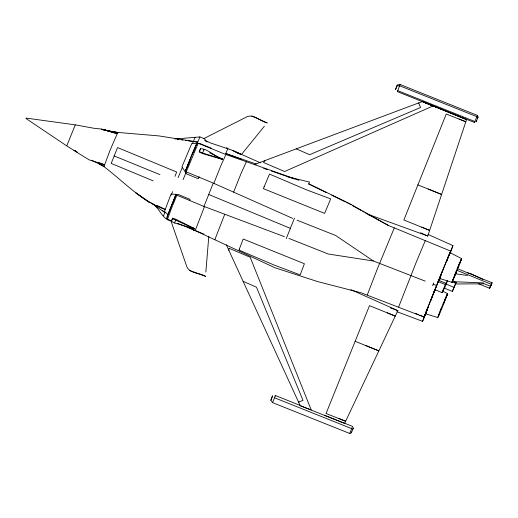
<?xml version="1.0" encoding="UTF-8"?>
<svg xmlns="http://www.w3.org/2000/svg" width="518" height="518" viewBox="0 0 518 518"><rect width="100%" height="100%" fill="white"/><g stroke="black" fill="none" stroke-linecap="round" stroke-linejoin="round"><path stroke-width="0.78" d="M205.84 272.073L208.819 236.202M195.182 230.581L204.493 206.624M194.548 228.872L174.579 222.96L171.328 221.38L172.371 218.693L194.606 228.716L190.067 227.227M228.865 250.343L229.092 248.251L250.188 257.252L311.234 409.984L300.673 405.847M171.905 220.979L167.528 219.179L170.649 210.463M370.966 215.993L388.118 225.343L450.66 251.094L449.391 254.565M214.828 239.743L224.754 214.238M425.556 313.785L437.794 317.56L441.239 308.346M447.021 295.098L447.099 294.703L446.361 296.121M442.527 291.116L447.52 293.661L446.639 296.205M196.646 144.496L196.775 143.998A16.375 0.408 -67.9 0 0 193.441 151.198A16.375 0.408 -67.9 0 0 186.992 167.049L185.897 169.91M75.622 151.062L75.492 151.398L77.642 152.273M450.155 252.739L461.557 258.579L458.689 266.453M172.054 219.736L172.643 218.052L176.003 219.341L194.626 228.703L192.068 227.713M117.735 133.042L117.903 132.44L159.007 135.917L197.759 142.107L199.922 136.933L204.228 138.694M189.633 200.518L190.002 199.365L178.121 194.431L170.998 194.114L164.484 211.538L167.826 214.504M435.735 288.086L437.652 283.32M174.585 198.504L175.337 196.218L173.886 199.708A16.375 0.408 -67.9 0 0 167.081 217.282M175.019 197.475L175.906 194.774L203.82 206.371L284.421 236.681M195.467 230.141L195.182 230.588L274.89 267.735L317.495 281.539L360.897 292.735L424.112 317.087L436.376 286.065M368.22 214.368L427.771 236.04L466.55 119.6L435.437 106.695M300.097 405.4L275.375 395.512L272.552 402.615L349.734 433.482L351.411 432.744L353.334 427.9M477.337 115.384L474.514 122.488L397.338 91.621L397.533 91.09L400.155 84.518L477.337 115.384L478.056 117.081L477.738 117.962L476.871 116.667L399.689 85.8L397.021 85.858L395.564 89.478L397.319 85.049L400.155 84.518M345.059 423.381L352.551 426.379L349.734 433.482M353.341 427.894L352.81 429.26M474.514 122.488L474.715 121.957M171.316 195.066L172.572 191.602M165.151 209.46C141.142 201.152 123.873 181.643 104.06 166.718L104.649 164.789L89.206 159.874L82.362 155.711L66.692 145.862L25.9 118.447L26.049 118.078L75.278 124.864L93.603 128.211L101.703 129.092L117.256 133.722L117.903 132.44L108.521 131.002M74.333 150.337L74.203 150.699L74.359 150.259M74.773 150.816L74.864 150.583M75.654 151.016L75.492 151.398M173.038 202.771L174.754 198.206M200.518 148.763C207.155 148.2 215.728 157.453 222.552 159.091L209.654 152.784M203.93 149.967L204.092 149.495L202.583 153.088L222.546 159.11M272.552 402.615L270.849 400.272L272.442 396.231M397.021 85.858L397.319 85.049M351.411 432.744L351.735 431.863M450.615 252.37L452.952 245.61L428.01 234.427M439.322 313.26L438.222 316.517L438.953 315.099M445.992 297.96L447.021 295.305M452.602 281.054L456.164 282.504L452.35 291.375L444.515 288.189L442.042 292.592L434.913 289.691M292.638 218.376L213.176 183.055L185.263 171.464L185.632 170.487A17.618 0.434 -67.9 0 1 193.661 150.589A17.618 0.434 -67.9 0 1 197.073 143.518L196.251 145.577M186.221 171.859L198.2 143.246L225.252 154.28M203.801 206.824L213.092 183.514M213.837 183.34L220.869 165.695L225.926 154.519L298.905 180.283M233.618 192.146L241.09 173.413L246.354 161.733M459.66 263.96L461.137 259.615L460.146 261.687M163.597 215.76L164.853 212.464L162.399 210.535M187.885 227.098L194.995 230.419L194.872 230.75L193.389 230.147M396.995 311.706L422.558 321.335L426.91 309.913M272.462 396.225L272.61 395.83L270.849 400.272M433.689 293.227L435.023 289.743M445.117 300.233L446.315 297.228M75.421 150.479L75.252 151.042M427.201 309.835L424.112 317.087M430.646 301.042L431.241 299.559M430.743 300.187L442.34 271.277M437.108 284.214L450.66 251.088M439.963 311.499L442.378 305.523M444.075 302.868L445.357 299.715M170.687 210.36L176.845 195.221M476.657 120.564L476.152 121.866L478.056 117.081M426.897 310.224L424.618 315.954L426.942 310.211M427.46 308.793L428.03 307.355M174.935 176.353L176.696 172.041L117.541 147.572L111.189 163.41L153.16 180.847M286.221 238.675L294.47 218.123M446.671 261.059L447.261 259.589M447.843 258.119L448.724 255.918M449.313 254.448L450.187 252.24L449.041 255.076M455.95 271.697L452.395 281.293L452.758 280.601M457.582 269.211L458.87 266.064M432.659 285.632L433.741 282.932M431.611 298.232L432.206 296.743M432.802 295.26L435.185 289.322M437.865 282.647L441.44 273.737M442.042 292.592L445.292 284.492L447.435 280.743M447.494 280.762L444.515 288.189L444.832 287.619M452.35 291.375L456.164 282.504M478.412 283.734L489.652 288.306L492.1 282.796L457.634 268.771M492.1 282.796L489.652 288.306M427.518 308.773L428.101 307.342M444.211 302.609L441.692 308.793M178.114 177.648L182.278 167.56M183.1 179.675L186.033 172.507M377.02 269.729L367.307 294.897M447.889 257.912L448.465 256.494M443.194 269.748L443.784 268.298M446.756 261.027L447.351 259.576M447.94 258.119L448.834 255.944M457.659 269.095L455.147 275.213M442.353 305.516L443.622 302.421M377.201 269.289L394.289 227.888M397.591 91.019L397.345 91.608M275.116 396.115L275.362 395.525M192.463 143.564L195.066 137.341M193.233 152.752L194.133 150.576M194.736 149.132L195.642 146.957M197.138 143.59L197.759 142.107L188.539 140.857M441.388 274.087L437.788 282.718M457.109 268.848L461.622 258.631M456.423 272.06L454.014 277.888M175.757 219.923L174.579 222.96L174.734 222.643M241.628 159.414L225.777 153.509L227.939 148.336L226.457 147.734M447.766 258.035L452.952 245.61M443.537 302.7L444.826 299.553M440.494 311.668L441.776 308.514M175.906 194.774L175.369 196.063A17.618 0.434 -67.9 0 0 168.577 212.943A17.618 0.434 -67.9 0 0 166.835 218.363M459.518 263.021L451.974 282.329L453.392 279.221M422.558 321.335L426.003 313.409M187.503 166.356L189.996 160.528M171.769 220.403L171.328 221.38M444.638 300.077L445.881 297.092M439.439 314.128L440.682 311.137M435.133 289.601L433.708 292.864L435.457 289.763M453.069 280.057L454.254 277.24M185.263 171.464L187.794 165.585M164.853 212.464L150.337 202.402M200.336 149.262L199.152 152.001L202.421 153.522L222.423 159.427L218.602 157.394M199.171 176.729L198.277 178.755L186.396 173.815L181.973 166.777L191.822 143.408L200.162 143.667L211.221 148.167M445.603 297.837L447.52 293.661M439.717 313.384L437.794 317.56M308.514 184.285L309.511 182.077L287.367 176.703M226.282 244.703L300.213 405.704L344.645 423.361L397.837 310.638L350.951 289.691M445.292 284.492L438.163 281.591L439.97 278.496M200.66 148.316L199.333 151.521L202.583 153.088M440.565 276.282L437.898 282.873L439.989 279.144M436.583 285.554L433.197 284.278M491.291 284.809L490.455 286.299L483.281 283.372M167.528 219.179L167.787 218.771M264.873 160.632L263.5 162.503L284.602 171.503L433.313 105.84M241.284 154.681L264.381 126.198M104.144 166.615L98.718 163.5M75.278 124.864L66.828 145.72M398.607 307.038L416.414 261.778L425.284 240.643M428.878 104.06L426.107 103.017L436.894 107.343L423.148 101.91M298.899 401.923L298.582 402.085L303.017 400.401L256.468 287.179L243.097 281.332M203.555 138.746L245.325 117.618C252.946 112.516 260.094 121.6 267.249 122.941L254.707 117.301M254.377 164.569L422.261 101.58L466.55 119.6M152.829 203.878C159.596 208.106 162.827 220.623 171.736 220.901M174.974 139.018L199.922 136.933M455.167 283.968L483.682 283.838M454.532 281.74L483.469 282.906M467.637 272.746L471.522 273.931L482.905 279.442M177.37 139.342L178.963 139.556M181.358 139.879L182.951 140.1M185.347 140.423L186.946 140.637M455.562 273.789L467.443 275.485M425.272 281.157L373.387 260.988L328.257 254.008L288.914 238.416M108.476 131.06L117.8 132.589L101.651 129.416L117.58 133.022L101.703 129.189L117.256 133.722L109.907 150.641L104.649 164.789L97.876 162.263M451.974 282.329L439.763 278.503A13.999 0.343 -67.9 0 1 444.677 265.404A13.999 0.343 -67.9 0 1 450.233 252.797M170.759 220.454L186.215 264.905C188.202 273.808 199.559 272.423 205.665 276.398L192.767 271.652M263.662 168.408L267.417 169.664M260.314 162.794L232.388 150.324L210.211 142.838L206.54 141.045L204.247 138.694M271.322 170.979L294.451 178.969M225.777 153.509L256.235 164.057M390.449 307.932L397.837 310.638M192.748 271.685L189.685 270.538M203.95 234.149L194.995 230.419M425.453 102.726L424.054 102.188L425.55 102.81M297.079 220.208L335.677 235.502L373.387 260.988M397.74 90.656L474.922 121.523M274.501 397.759L351.677 428.626M324.559 415.281L344.645 423.361M417.916 184.894L441.614 194.477L428.179 188.979M355.147 341.291L378.846 350.874L365.417 345.376M427.771 236.04L420.622 232.744M456.798 270.26L491.265 284.285M452.039 281.831L455.6 283.281M438.973 280.465L446.102 283.365M446.14 284.136L453.975 287.328M159.933 174.631L114.122 155.931M75.272 150.932L75.622 151.075M459.09 119.017L465.824 121.769L446.257 114.005L403.872 219.982L429.649 230.406L421.691 227.124M338.901 418.505L345.642 421.257L326.068 413.493L369.489 305.672L395.26 316.09L387.302 312.814M237.231 152.842L241.407 154.578L232.388 150.324M177.745 223.381L194.528 230.283M415.274 313.273L418.259 314.504M419.748 315.119L424.229 316.964M208.644 194.451L290.358 228.354M234.058 151.301L238.934 153.464M254.694 117.327L251.716 115.974M239.633 153.775L241.375 154.565M156.74 205.303L165.203 209.337M308.806 183.78L349.08 203.36L388.079 225.226M311.629 185.418L326.003 192.431M331.747 195.241L345.402 201.903M346.84 202.603L348.277 203.309M309.66 184.44L310.91 185.068M91.667 160.224L104.099 166.524L98.737 163.377M296.264 148.854L309.628 154.701L420.571 107.479L418.609 102.953L418.816 103.296M368.162 214.471L369.567 215.235M349.676 204.047L351.049 204.817M352.415 205.588L361.305 210.612M362.678 211.389L364.044 212.16M365.41 212.937L367.463 214.096M368.117 214.465L369.425 215.203M207.025 142.01L204.655 140.462M425.822 313.371A13.999 0.343 -67.9 0 1 428.509 305.685A13.999 0.343 -67.9 0 1 435.237 289.536M239.322 249.145L239.018 250.097L273.808 264.912L300.181 274.909L304.396 263.74L243.182 239.018L239.322 249.145M264.148 186.797L263.397 188.656L324.611 213.377L330.678 198.918L306.015 189.633L269.509 174.106L264.148 186.797M149.404 202.409L136.02 192.987L149.404 202.409"/></g></svg>
